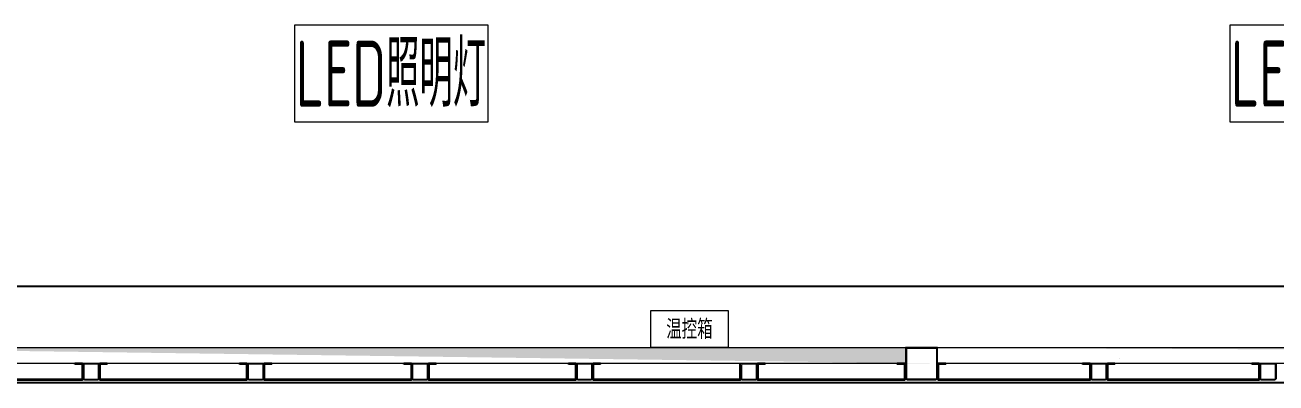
# Model space of a CAD drawing. Extents: x 758840 to 1108724, y -102573 to 143521.
# Drawn here: x 885732 to 889611, y 64583 to 65692 of the extents above; entities that cross this region are included whole.
import ezdxf

# ---------------------------------------------------------------- set-up
doc = ezdxf.new("R2010")
doc.units = 0
doc.header["$LTSCALE"] = 1000
doc.header["$MEASUREMENT"] = 0
for name, color, linetype in [('02电气-设备', 255, 'Continuous'), ('02电气-设备基础', 252, 'Continuous'), ('hdt-101供电设计', 6, 'Continuous')]:
    doc.layers.add(name, color=color, linetype=linetype)
doc.layers.add('细实线', color=3, linetype='Continuous', lineweight=5)
doc.styles.add('_TEL_DIM', font='SIMPLEX', dxfattribs={"width": 0.8, "height": 3.5, "bigfont": 'HZTXT'})
doc.styles.add('Huarun_ziti', font='gbenor.shx', dxfattribs={"width": 0.7, "bigfont": 'gbcbig.shx'})

# ---------------------------------------------------------------- blocks, each defined once
blk = doc.blocks.new('BD4-PAL0101-LVPM-08')
at = {"ltscale": 5}
h = blk.add_hatch(dxfattribs=at)
h.set_pattern_fill('隔热材料01', color=8, scale=80, angle=45)
h.set_pattern_definition([(315, (-6392441.697, 4851932.684), (28.28427125, 28.28427125), [4.0142, -35.9858]), (315, (-6392462.887, 4851911.494), (28.28427125, 28.28427125), [4.0142, -35.9858]), (135, (-6392429.262, 4851906.733), (-28.28427125, -28.28427125), [4.0142, -35.9858]), (135, (-6392436.936, 4851899.06), (-28.28427125, -28.28427125), [4.0142, -35.9858]), (225, (-6392414.405, 4851912.5), (28.28427125, -28.28427125), [40.0194, 0.0194]), (180, (-6392423.72, 4851906.023), (-28.2842, 28.2842), [3.4144, -53.1542]), (161.56505, (-6392398.85, 4851934.308), (-28.284169758, 28.28429741), [2.244, -87.1988]), (161.56505, (-6392427.134, 4851906.023), (-28.284169758, 28.28429741), [2.244, -87.1988]), (198.43495, (-6392391.177, 4851935.727), (-28.28429741, 28.28416976), [4.488, -84.9548]), (198.43495, (-6392419.46, 4851907.443), (-28.28429741, 28.28416976), [4.488, -84.9548]), (108.43495, (-6392403.817, 4851937.856), (-28.28429741, 28.284169758), [21.3712, -68.0716]), (108.43495, (-6392432.101, 4851909.571), (-28.28429741, 28.284169758), [21.3712, -68.0716]), (161.56505, (-6392413.413, 4851960.969), (-28.284169758, 28.28429741), [2.244, -87.1988]), (161.56505, (-6392441.697, 4851932.684), (-28.284169758, 28.28429741), [2.244, -87.1988]), (180, (-6392443.826, 4851933.394), (-28.2842, 28.2842), [3.4144, -53.1542]), (198.43495, (-6392418.956, 4851961.678), (-28.28429741, 28.28416976), [4.488, -84.9548]), (198.43495, (-6392447.24, 4851933.394), (-28.28429741, 28.28416976), [4.488, -84.9548]), (90, (-6392463.597, 4851913.623), (-28.2842, 28.2842), [3.4144, -53.1542]), (108.43495, (-6392434.603, 4851939.779), (-28.28429741, 28.284169758), [2.244, -87.1988]), (108.43495, (-6392462.887, 4851911.494), (-28.28429741, 28.284169758), [2.244, -87.1988]), (71.56505, (-6392435.313, 4851945.322), (-28.28416976, 28.28429741), [4.488, -84.9548]), (71.56505, (-6392463.597, 4851917.038), (-28.28416976, 28.28429741), [4.488, -84.9548]), (161.56505, (-6392411.49, 4851930.182), (-28.284169758, 28.28429741), [21.3712, -68.0716]), (161.56505, (-6392439.774, 4851901.898), (-28.284169758, 28.28429741), [21.3712, -68.0716]), (90, (-6392436.226, 4851893.516), (-28.2842, 28.2842), [3.4144, -53.1542]), (108.43495, (-6392407.942, 4851925.215), (-28.28429741, 28.284169758), [2.244, -87.1988]), (108.43495, (-6392436.226, 4851896.93), (-28.28429741, 28.284169758), [2.244, -87.1988]), (71.56505, (-6392409.36, 4851917.543), (-28.28416976, 28.28429741), [4.488, -84.9548]), (71.56505, (-6392437.646, 4851889.26), (-28.28416976, 28.28429741), [4.488, -84.9548])])
edge = h.paths.add_edge_path()
edge.add_line((1945353.1, 707183.1), (1945353.1, 707233.1))
edge.add_line((1945343.1, 707233.1), (1945343.1, 707183.1))
edge.add_line((1945123.1, 707183.1), (1944307.1, 707183.1))
edge.add_line((1944307.1, 707233.1), (1945123.1, 707233.1))
edge.add_line((1944207.1, 707183.1), (1942443.1, 707183.1))
edge.add_line((1942443.1, 707233.1), (1944207.1, 707233.1))
edge.add_line((1940793.1, 707183.1), (1935597.1, 707183.1))
edge.add_line((1935597.1, 707233.1), (1940793.1, 707233.1))
edge.add_line((1935497.1, 707183.1), (1931947.1, 707183.1))
edge.add_line((1931947.1, 707233.1), (1935497.1, 707233.1))
edge = h.paths.add_edge_path(flags=17)
edge.add_line((1935597.1, 707183.1), (1935597.1, 707233.1))
edge.add_line((1935497.1, 707233.1), (1935497.1, 707183.1))
edge.add_line((1940793.1, 707233.1), (1940793.1, 707183.1))
edge.add_line((1942443.1, 707183.1), (1942443.1, 707233.1))
edge.add_line((1945123.1, 707233.1), (1945123.1, 707183.1))
edge.add_line((1931947.1, 707183.1), (1931947.1, 707233.1))
at = {"lineweight": 15}
for p, q in [((1934707.3, 707233.1), (1934707.3, 707348.1)), ((1934707.3, 707348.1), (1934947.3, 707348.1)), ((1934947.3, 707348.1), (1934947.3, 707233.1)), ((1931947.1, 707233.1), (1935497.1, 707233.1)), ((1934947.3, 707233.1), (1934707.3, 707233.1)), ((1935597.1, 707233.1), (1935497.1, 707233.1)), ((1935497.1, 707233.1), (1935497.1, 707183.1)), ((1935597.1, 707183.1), (1935597.1, 707233.1)), ((1935597.1, 707233.1), (1940793.1, 707233.1)), ((1935497.1, 707183.1), (1931947.1, 707183.1)), ((1940793.1, 707183.1), (1935597.1, 707183.1))]:
    blk.add_line(p, q, dxfattribs=at)
at = {"linetype": 'Continuous', "lineweight": 25}
for p, q in [((1932944.9, 707183.1), (1932922.1, 707183.1)), ((1932922.1, 707181.1), (1932922.1, 707183.1)), ((1932944.9, 707181.1), (1932922.1, 707181.1)), ((1932945.1, 707135.3), (1932945.1, 707180.9)), ((1932947.1, 707135.3), (1932947.1, 707180.9)), ((1932997.1, 707135.3), (1932997.1, 707180.9)), ((1932997.1, 707180.9), (1932997.1, 707135.3)), ((1932999.1, 707180.9), (1932999.1, 707135.3)), ((1933022.1, 707183.1), (1932999.3, 707183.1)), ((1933022.1, 707181.1), (1932999.3, 707181.1)), ((1933022.1, 707181.1), (1933022.1, 707183.1)), ((1933454.9, 707183.1), (1933432.1, 707183.1)), ((1933432.1, 707181.1), (1933432.1, 707183.1)), ((1933454.9, 707181.1), (1933432.1, 707181.1)), ((1933455.1, 707135.3), (1933455.1, 707180.9)), ((1933457.1, 707135.3), (1933457.1, 707180.9)), ((1933507.1, 707135.3), (1933507.1, 707180.9)), ((1933507.1, 707180.9), (1933507.1, 707135.3)), ((1933509.1, 707180.9), (1933509.1, 707135.3)), ((1933532.1, 707183.1), (1933509.3, 707183.1)), ((1933532.1, 707181.1), (1933509.3, 707181.1)), ((1933532.1, 707181.1), (1933532.1, 707183.1)), ((1933964.9, 707183.1), (1933942.1, 707183.1)), ((1933942.1, 707181.1), (1933942.1, 707183.1)), ((1933964.9, 707181.1), (1933942.1, 707181.1)), ((1933965.1, 707135.3), (1933965.1, 707180.9)), ((1933967.1, 707135.3), (1933967.1, 707180.9)), ((1934017.1, 707135.3), (1934017.1, 707180.9)), ((1934017.1, 707180.9), (1934017.1, 707135.3)), ((1934019.1, 707180.9), (1934019.1, 707135.3)), ((1934042.1, 707183.1), (1934019.3, 707183.1)), ((1934042.1, 707181.1), (1934019.3, 707181.1)), ((1934042.1, 707181.1), (1934042.1, 707183.1)), ((1934474.9, 707183.1), (1934452.1, 707183.1)), ((1934452.1, 707181.1), (1934452.1, 707183.1)), ((1934474.9, 707181.1), (1934452.1, 707181.1)), ((1934475.1, 707135.3), (1934475.1, 707180.9)), ((1934477.1, 707135.3), (1934477.1, 707180.9)), ((1934527.1, 707135.3), (1934527.1, 707180.9)), ((1934527.1, 707180.9), (1934527.1, 707135.3)), ((1934529.1, 707180.9), (1934529.1, 707135.3)), ((1934552.1, 707183.1), (1934529.3, 707183.1)), ((1934552.1, 707181.1), (1934529.3, 707181.1)), ((1934552.1, 707181.1), (1934552.1, 707183.1)), ((1934985.1, 707135.3), (1934985.1, 707180.9)), ((1934987.1, 707135.3), (1934987.1, 707180.9)), ((1935037.1, 707135.3), (1935037.1, 707180.9)), ((1935037.1, 707180.9), (1935037.1, 707135.3)), ((1935039.1, 707180.9), (1935039.1, 707135.3)), ((1935062.1, 707183.1), (1935039.3, 707183.1)), ((1935062.1, 707181.1), (1935039.3, 707181.1)), ((1935062.1, 707181.1), (1935062.1, 707183.1)), ((1935494.9, 707183.1), (1935472.1, 707183.1)), ((1935472.1, 707181.1), (1935472.1, 707183.1)), ((1935494.9, 707181.1), (1935472.1, 707181.1)), ((1935495.1, 707135.3), (1935495.1, 707180.9)), ((1935497.1, 707135.3), (1935497.1, 707180.9)), ((1935597.1, 707135.3), (1935597.1, 707180.9)), ((1935597.1, 707180.9), (1935597.1, 707135.3)), ((1935599.1, 707180.9), (1935599.1, 707135.3)), ((1935622.1, 707183.1), (1935599.3, 707183.1)), ((1935622.1, 707181.1), (1935599.3, 707181.1)), ((1935622.1, 707181.1), (1935622.1, 707183.1)), ((1936069.5, 707183.1), (1936046.7, 707183.1)), ((1936046.7, 707181.1), (1936046.7, 707183.1)), ((1936069.5, 707181.1), (1936046.7, 707181.1)), ((1936069.7, 707135.3), (1936069.7, 707180.9)), ((1936071.7, 707135.3), (1936071.7, 707180.9)), ((1936121.7, 707135.3), (1936121.7, 707180.9)), ((1936121.7, 707180.9), (1936121.7, 707135.3)), ((1936123.7, 707180.9), (1936123.7, 707135.3)), ((1936146.7, 707183.1), (1936123.9, 707183.1)), ((1936146.7, 707181.1), (1936123.9, 707181.1)), ((1936146.7, 707181.1), (1936146.7, 707183.1)), ((1936594.1, 707183.1), (1936571.3, 707183.1)), ((1936571.3, 707181.1), (1936571.3, 707183.1)), ((1936594.1, 707181.1), (1936571.3, 707181.1)), ((1936594.3, 707135.3), (1936594.3, 707180.9)), ((1936596.3, 707135.3), (1936596.3, 707180.9)), ((1936646.3, 707135.3), (1936646.3, 707180.9)), ((1936646.3, 707180.9), (1936646.3, 707135.3)), ((1932489.3, 707135.1), (1932944.9, 707135.1)), ((1932489.3, 707133.1), (1932944.9, 707133.1)), ((1932999.3, 707135.1), (1933454.9, 707135.1)), ((1932999.3, 707133.1), (1933454.9, 707133.1)), ((1933509.3, 707135.1), (1933964.9, 707135.1)), ((1933509.3, 707133.1), (1933964.9, 707133.1)), ((1934019.3, 707135.1), (1934474.9, 707135.1)), ((1934019.3, 707133.1), (1934474.9, 707133.1)), ((1934529.3, 707135.1), (1934984.9, 707135.1)), ((1934529.3, 707133.1), (1934984.9, 707133.1)), ((1935039.3, 707135.1), (1935494.9, 707135.1)), ((1935039.3, 707133.1), (1935494.9, 707133.1)), ((1935599.3, 707135.1), (1936069.5, 707135.1)), ((1935599.3, 707133.1), (1936069.5, 707133.1)), ((1936123.9, 707135.1), (1936594.1, 707135.1)), ((1936123.9, 707133.1), (1936594.1, 707133.1))]:
    blk.add_line(p, q, dxfattribs=at)
at = {"linetype": 'Continuous', "lineweight": 15}
for p, q in [((1933989.8, 707183.8), (1933989.8, 707183.8)), ((1934558.2, 707184.6), (1934558.2, 707184.6)), ((1936162.5, 707198.2), (1936162.5, 707198.2)), ((1936612.4, 707183.6), (1936612.4, 707183.6))]:
    blk.add_line(p, q, dxfattribs=at)
at = {"linetype": 'Continuous', "lineweight": 25}
for centre, radius, start, end in [((1932944.9, 707180.9), 2.2, 0, 90), ((1932944.9, 707180.9), 0.2, 0, 90), ((1932999.3, 707180.9), 2.2, 90, 180), ((1932999.3, 707180.9), 0.2, 90, 180), ((1933454.9, 707180.9), 2.2, 0, 90), ((1933454.9, 707180.9), 0.2, 0, 90), ((1933509.3, 707180.9), 2.2, 90, 180), ((1933509.3, 707180.9), 0.2, 90, 180), ((1933964.9, 707180.9), 2.2, 0, 90), ((1933964.9, 707180.9), 0.2, 0, 90), ((1934019.3, 707180.9), 2.2, 90, 180), ((1934019.3, 707180.9), 0.2, 90, 180), ((1934474.9, 707180.9), 2.2, 0, 90), ((1934474.9, 707180.9), 0.2, 0, 90), ((1934529.3, 707180.9), 2.2, 90, 180), ((1934529.3, 707180.9), 0.2, 90, 180), ((1935039.3, 707180.9), 2.2, 90, 180), ((1935039.3, 707180.9), 0.2, 90, 180), ((1935494.9, 707180.9), 2.2, 0, 90), ((1935494.9, 707180.9), 0.2, 0, 90), ((1935599.3, 707180.9), 2.2, 90, 180), ((1935599.3, 707180.9), 0.2, 90, 180), ((1936069.5, 707180.9), 2.2, 0, 90), ((1936069.5, 707180.9), 0.2, 0, 90), ((1936123.9, 707180.9), 2.2, 90, 180), ((1936123.9, 707180.9), 0.2, 90, 180), ((1936594.1, 707180.9), 2.2, 0, 90), ((1936594.1, 707180.9), 0.2, 0, 90), ((1932944.9, 707135.3), 2.2, 270, 0), ((1932944.9, 707135.3), 0.2, 270, 0), ((1932999.3, 707135.3), 2.2, 180, 270), ((1932999.3, 707135.3), 0.2, 180, 270), ((1933454.9, 707135.3), 2.2, 270, 0), ((1933454.9, 707135.3), 0.2, 270, 0), ((1933509.3, 707135.3), 2.2, 180, 270), ((1933509.3, 707135.3), 0.2, 180, 270), ((1933964.9, 707135.3), 2.2, 270, 0), ((1933964.9, 707135.3), 0.2, 270, 0), ((1934019.3, 707135.3), 2.2, 180, 270), ((1934019.3, 707135.3), 0.2, 180, 270), ((1934474.9, 707135.3), 2.2, 270, 0), ((1934474.9, 707135.3), 0.2, 270, 0), ((1934529.3, 707135.3), 2.2, 180, 270), ((1934529.3, 707135.3), 0.2, 180, 270), ((1934984.9, 707135.3), 2.2, 270, 0), ((1934984.9, 707135.3), 0.2, 270, 0), ((1935039.3, 707135.3), 2.2, 180, 270), ((1935039.3, 707135.3), 0.2, 180, 270), ((1935494.9, 707135.3), 2.2, 270, 0), ((1935494.9, 707135.3), 0.2, 270, 0), ((1935599.3, 707135.3), 2.2, 180, 270), ((1935599.3, 707135.3), 0.2, 180, 270), ((1936069.5, 707135.3), 2.2, 270, 0), ((1936069.5, 707135.3), 0.2, 270, 0), ((1936123.9, 707135.3), 2.2, 180, 270), ((1936123.9, 707135.3), 0.2, 180, 270), ((1936594.1, 707135.3), 2.2, 270, 0), ((1936594.1, 707135.3), 0.2, 270, 0)]:
    blk.add_arc(centre, radius, start, end, dxfattribs=at)
at = {"layer": 'hdt-101供电设计', "lineweight": 15}
for p, q in [((1934203.1, 708232.6), (1933603.1, 708232.6)), ((1933603.1, 708232.6), (1933603.1, 707932.6)), ((1934203.1, 707932.6), (1934203.1, 708232.6)), ((1937103.1, 708232.6), (1936503.1, 708232.6)), ((1936503.1, 708232.6), (1936503.1, 707932.6)), ((1933603.1, 707932.6), (1934203.1, 707932.6)), ((1936503.1, 707932.6), (1937103.1, 707932.6))]:
    blk.add_line(p, q, dxfattribs=at)
at = {"layer": '细实线', "lineweight": 15}
for p, q in [((1935497.1, 707227.1), (1935497.1, 707139.1)), ((1935500.1, 707227.1), (1935500.1, 707139.1)), ((1935591.1, 707233.1), (1935503.1, 707233.1)), ((1935591.1, 707230.1), (1935503.1, 707230.1)), ((1935594.1, 707139.1), (1935594.1, 707227.1)), ((1935597.1, 707139.1), (1935597.1, 707227.1)), ((1932947.1, 707179.1), (1932947.1, 707137.1)), ((1932949.1, 707179.1), (1932949.1, 707137.1)), ((1932993.1, 707183.1), (1932951.1, 707183.1)), ((1932993.1, 707181.1), (1932951.1, 707181.1)), ((1932995.1, 707137.1), (1932995.1, 707179.1)), ((1932997.1, 707137.1), (1932997.1, 707179.1)), ((1933457.1, 707179.1), (1933457.1, 707137.1)), ((1933459.1, 707179.1), (1933459.1, 707137.1)), ((1933503.1, 707183.1), (1933461.1, 707183.1)), ((1933503.1, 707181.1), (1933461.1, 707181.1)), ((1933505.1, 707137.1), (1933505.1, 707179.1)), ((1933507.1, 707137.1), (1933507.1, 707179.1)), ((1933967.1, 707179.1), (1933967.1, 707137.1)), ((1933969.1, 707179.1), (1933969.1, 707137.1)), ((1934013.1, 707183.1), (1933971.1, 707183.1)), ((1934013.1, 707181.1), (1933971.1, 707181.1)), ((1934015.1, 707137.1), (1934015.1, 707179.1)), ((1934017.1, 707137.1), (1934017.1, 707179.1)), ((1934477.1, 707179.1), (1934477.1, 707137.1)), ((1934479.1, 707179.1), (1934479.1, 707137.1)), ((1934523.1, 707183.1), (1934481.1, 707183.1)), ((1934523.1, 707181.1), (1934481.1, 707181.1)), ((1934525.1, 707137.1), (1934525.1, 707179.1)), ((1934527.1, 707137.1), (1934527.1, 707179.1)), ((1934987.1, 707179.1), (1934987.1, 707137.1)), ((1934989.1, 707179.1), (1934989.1, 707137.1)), ((1935033.1, 707183.1), (1934991.1, 707183.1)), ((1935033.1, 707181.1), (1934991.1, 707181.1)), ((1935035.1, 707137.1), (1935035.1, 707179.1)), ((1935037.1, 707137.1), (1935037.1, 707179.1)), ((1936071.7, 707179.1), (1936071.7, 707137.1)), ((1936073.7, 707179.1), (1936073.7, 707137.1)), ((1936117.7, 707183.1), (1936075.7, 707183.1)), ((1936117.7, 707181.1), (1936075.7, 707181.1)), ((1936119.7, 707137.1), (1936119.7, 707179.1)), ((1936121.7, 707137.1), (1936121.7, 707179.1)), ((1936596.3, 707179.1), (1936596.3, 707137.1)), ((1936598.3, 707179.1), (1936598.3, 707137.1)), ((1936642.3, 707183.1), (1936600.3, 707183.1)), ((1936642.3, 707181.1), (1936600.3, 707181.1)), ((1936644.3, 707137.1), (1936644.3, 707179.1)), ((1936646.3, 707137.1), (1936646.3, 707179.1)), ((1932951.1, 707135.1), (1932993.1, 707135.1)), ((1932951.1, 707133.1), (1932993.1, 707133.1)), ((1933461.1, 707135.1), (1933503.1, 707135.1)), ((1933461.1, 707133.1), (1933503.1, 707133.1)), ((1933971.1, 707135.1), (1934013.1, 707135.1)), ((1933971.1, 707133.1), (1934013.1, 707133.1)), ((1934481.1, 707135.1), (1934523.1, 707135.1)), ((1934481.1, 707133.1), (1934523.1, 707133.1)), ((1934991.1, 707135.1), (1935033.1, 707135.1)), ((1934991.1, 707133.1), (1935033.1, 707133.1)), ((1935503.1, 707136.1), (1935591.1, 707136.1)), ((1935503.1, 707133.1), (1935591.1, 707133.1)), ((1936075.7, 707135.1), (1936117.7, 707135.1)), ((1936075.7, 707133.1), (1936117.7, 707133.1)), ((1936600.3, 707135.1), (1936642.3, 707135.1)), ((1936600.3, 707133.1), (1936642.3, 707133.1))]:
    blk.add_line(p, q, dxfattribs=at)
for centre, radius, start, end in [((1935503.1, 707227.1), 6, 90, 180), ((1935503.1, 707227.1), 3, 90, 180), ((1935591.1, 707227.1), 6, 0, 90), ((1935591.1, 707227.1), 3, 0, 90), ((1932951.1, 707179.1), 4, 90, 180), ((1932951.1, 707179.1), 2, 90, 180), ((1932993.1, 707179.1), 4, 0, 90), ((1932993.1, 707179.1), 2, 0, 90), ((1933461.1, 707179.1), 4, 90, 180), ((1933461.1, 707179.1), 2, 90, 180), ((1933503.1, 707179.1), 4, 0, 90), ((1933503.1, 707179.1), 2, 0, 90), ((1933971.1, 707179.1), 4, 90, 180), ((1933971.1, 707179.1), 2, 90, 180), ((1934013.1, 707179.1), 4, 0, 90), ((1934013.1, 707179.1), 2, 0, 90), ((1934481.1, 707179.1), 4, 90, 180), ((1934481.1, 707179.1), 2, 90, 180), ((1934523.1, 707179.1), 4, 0, 90), ((1934523.1, 707179.1), 2, 0, 90), ((1935033.1, 707179.1), 4, 0, 90), ((1935033.1, 707179.1), 2, 0, 90), ((1936075.7, 707179.1), 4, 90, 180), ((1936075.7, 707179.1), 2, 90, 180), ((1936117.7, 707179.1), 4, 0, 90), ((1936117.7, 707179.1), 2, 0, 90), ((1936600.3, 707179.1), 4, 90, 180), ((1936600.3, 707179.1), 2, 90, 180), ((1936642.3, 707179.1), 4, 0, 90), ((1936642.3, 707179.1), 2, 0, 90), ((1932951.1, 707137.1), 4, 180, 270), ((1932951.1, 707137.1), 2, 180, 270), ((1932993.1, 707137.1), 4, 270, 0), ((1932993.1, 707137.1), 2, 270, 0), ((1933461.1, 707137.1), 4, 180, 270), ((1933461.1, 707137.1), 2, 180, 270), ((1933503.1, 707137.1), 4, 270, 0), ((1933503.1, 707137.1), 2, 270, 0), ((1933971.1, 707137.1), 4, 180, 270), ((1933971.1, 707137.1), 2, 180, 270), ((1934013.1, 707137.1), 2, 270, 0), ((1934013.1, 707137.1), 4, 270, 0), ((1934481.1, 707137.1), 4, 180, 270), ((1934481.1, 707137.1), 2, 180, 270), ((1934523.1, 707137.1), 4, 270, 0), ((1934523.1, 707137.1), 2, 270, 0), ((1934991.1, 707137.1), 4, 180, 270), ((1934991.1, 707137.1), 2, 180, 270), ((1935033.1, 707137.1), 2, 270, 0), ((1935033.1, 707137.1), 4, 270, 0), ((1935503.1, 707139.1), 6, 180, 270), ((1935503.1, 707139.1), 3, 180, 270), ((1935591.1, 707139.1), 6, 270, 0), ((1935591.1, 707139.1), 3, 270, 0), ((1936075.7, 707137.1), 4, 180, 270), ((1936075.7, 707137.1), 2, 180, 270), ((1936117.7, 707137.1), 2, 270, 0), ((1936117.7, 707137.1), 4, 270, 0), ((1936600.3, 707137.1), 4, 180, 270), ((1936600.3, 707137.1), 2, 180, 270), ((1936642.3, 707137.1), 2, 270, 0), ((1936642.3, 707137.1), 4, 270, 0)]:
    blk.add_arc(centre, radius, start, end, dxfattribs=at)
at = {"lineweight": -3, "style": '_TEL_DIM', "width": 0.8}
blk.add_text('温控箱', height=60, dxfattribs=at).set_placement((1934755.5, 707259.5))
at = {"layer": 'hdt-101供电设计', "lineweight": 15, "style": 'Huarun_ziti', "width": 0.7}
for p in [(1933606.3, 707979.4), (1936506.3, 707979.4)]:
    blk.add_text('LED照明灯', height=204.8, dxfattribs=at).set_placement(p)

msp = doc.modelspace()

# ---------------------------------------------------------------- linework, layer by layer
at = {"layer": '02电气-设备基础'}
msp.add_lwpolyline([(901460.28, 64582.52), (847360.28, 64582.52), (847360.28, 64882.52), (901460.28, 64882.52)], close=True, dxfattribs=at)

# ---------------------------------------------------------------- block references
at = {"layer": '02电气-设备', "lineweight": -3}
msp.add_blockref('BD4-PAL0101-LVPM-08', (-1047035.03, -642540.57), dxfattribs=at)

doc.saveas('drawing.dxf')
